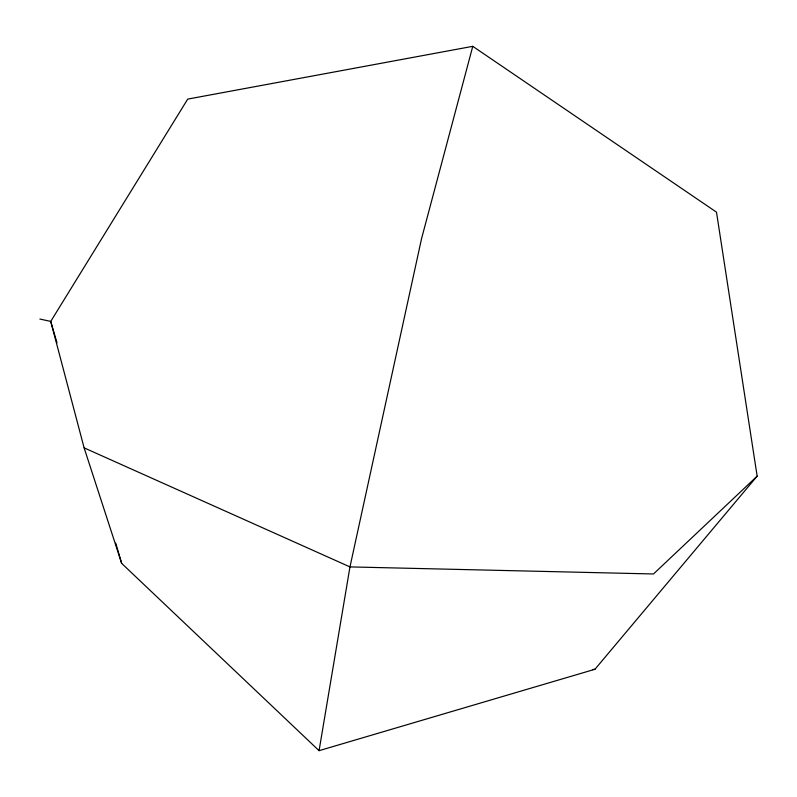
<?xml version="1.0" encoding="UTF-8"?>
<svg xmlns="http://www.w3.org/2000/svg" width="797" height="797" viewBox="0 0 797 797"><rect width="100%" height="100%" fill="white"/><g stroke="black" fill="none" stroke-linecap="round" stroke-linejoin="round"><path stroke-width="1.2" d="M319.069 750.674L349.963 566.906L421.553 238.662L472.78 46.326L716.493 212.161L757.15 476.148L594.97 669.261L319.069 750.674L121.662 563.369L84.123 447.864L50.729 321.42L187.713 99.107L472.78 46.326M757.15 476.148L653.48 573.979L349.963 566.906L84.123 447.864M592.51 669.56L594.97 669.261M39.85 319.039L50.729 321.42L57.015 342.869M115.724 543.106L121.662 563.369"/></g></svg>
